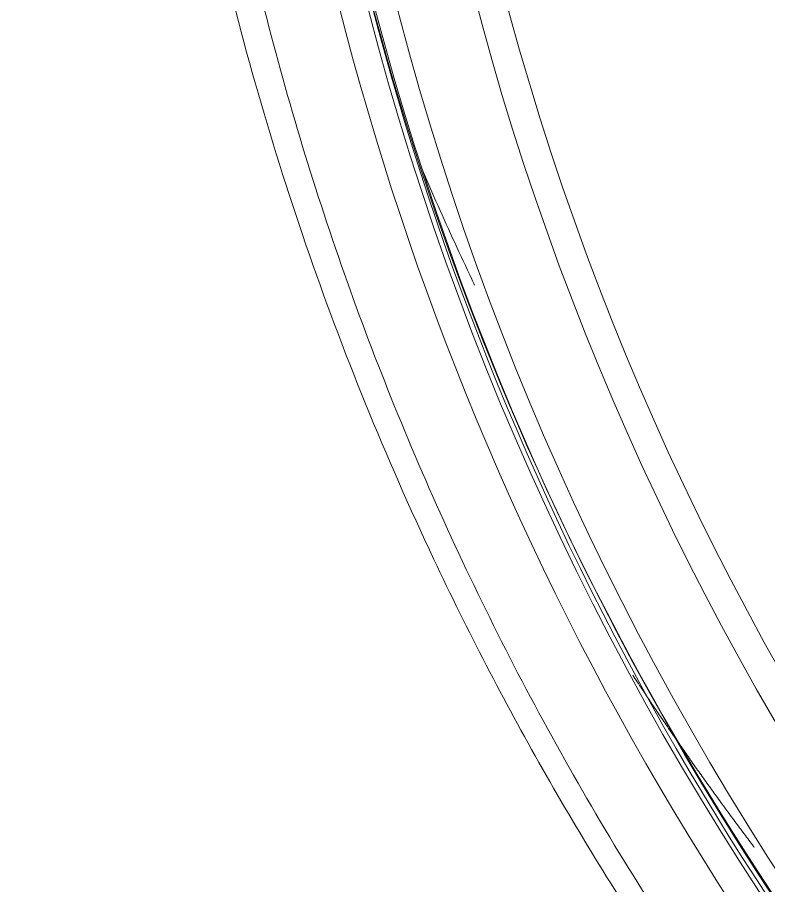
# Model space of a CAD drawing. Extents: x 6534 to 7663, y 0 to 827.
# Drawn here: x 7038.51 to 7052.75, y 502.88 to 519.33 of the extents above; entities that cross this region are included whole.
import ezdxf

# ---------------------------------------------------------------- set-up
doc = ezdxf.new("R2010")
doc.units = 0
doc.header["$LTSCALE"] = 30
doc.header["$MEASUREMENT"] = 0
doc.layers.add('1', color=7, linetype='CONTINUOUS')

msp = doc.modelspace()

# ---------------------------------------------------------------- linework, layer by layer
at = {"layer": '1', "color": 7, "linetype": 'Continuous', "lineweight": 18}
for centre, major_axis, start_param, end_param in [((7103.394, 533.307), (-60.5, 0), 4.72417, 7.004197), ((7103.394, 533.445), (-59.925, 0), 4.712389, 7.853982), ((7103.394, 533.445), (60, 0), 1.582577, 4.712389), ((7103.394, 533.775), (60, 0), 3.141593, 4.11151), ((7103.394, 533.603), (-59.925, 0), 0.108974, 0.846708)]:
    msp.add_ellipse(centre, major_axis=major_axis, ratio=0.961466, start_param=start_param, end_param=end_param, dxfattribs=at)
at = {"layer": '1', "color": 7, "linetype": 'Continuous', "lineweight": 13}
for centre, major_axis, start_param, end_param in [((7103.394, 533.307), (59.425, 0), 1.570796, 4.70194), ((7103.394, 533.307), (57.948, 0), 1.579187, 4.712389), ((7103.394, 533.352), (57.403, 0), 1.579486, 4.712389)]:
    msp.add_ellipse(centre, major_axis=major_axis, ratio=0.961466, start_param=start_param, end_param=end_param, dxfattribs=at)
at = {"layer": '1', "color": 7, "linetype": 'Continuous', "lineweight": 18}
for points in [[(7040.815, 533.921), (7040.815, 531.785), (7040.933, 529.649), (7041.406, 525.401), (7041.76, 523.289), (7042.699, 519.114), (7043.285, 517.051), (7044.68, 512.995), (7045.491, 511.003), (7046.409, 509.058)], [(7046.409, 509.058), (7047.044, 507.713), (7047.731, 506.39), (7049.203, 503.796), (7049.989, 502.525), (7051.657, 500.043), (7052.538, 498.832), (7054.39, 496.474), (7055.362, 495.328), (7056.376, 494.218)]]:
    msp.add_open_spline(points, degree=3, knots=[0, 0, 0, 0, 0.25, 0.25, 0.5, 0.5, 0.75, 0.75, 1, 1, 1, 1], dxfattribs=at)
at = {"layer": '1', "color": 7, "linetype": 'Continuous', "lineweight": 13}
for points, knots in [([(7041.43, 533.602), (7041.43, 531.812), (7041.514, 530.022), (7041.849, 526.457), (7042.1, 524.682), (7042.768, 521.16), (7043.184, 519.414), (7044.179, 515.964), (7044.757, 514.261), (7046.071, 510.912), (7046.806, 509.265), (7048.427, 506.043), (7049.314, 504.467), (7051.23, 501.398), (7052.261, 499.905), (7054.457, 497.015), (7055.623, 495.617), (7056.852, 494.273)], [0, 0, 0, 0, 0.125, 0.125, 0.25, 0.25, 0.375, 0.375, 0.5, 0.5, 0.625, 0.625, 0.75, 0.75, 0.875, 0.875, 1, 1, 1, 1]), ([(7046.177, 516.469), (7046.279, 516.232), (7046.586, 515.527), (7046.925, 514.792), (7047.163, 514.294), (7047.18, 514.257)], [0, 0, 0, 0, 0.318399, 0.950077, 1, 1, 1, 1]), ([(7052.482, 503.604), (7052.477, 503.61), (7052.443, 503.656), (7052.379, 503.74), (7052.291, 503.858), (7052.203, 503.976), (7052.114, 504.095), (7052.026, 504.215), (7051.937, 504.335), (7051.849, 504.456), (7051.761, 504.578), (7051.672, 504.7), (7051.584, 504.823), (7051.496, 504.946), (7051.407, 505.07), (7051.319, 505.194), (7051.231, 505.32), (7051.143, 505.446), (7051.054, 505.572), (7050.966, 505.699), (7050.878, 505.827), (7050.79, 505.956), (7050.702, 506.085), (7050.614, 506.214), (7050.526, 506.345), (7050.438, 506.476), (7050.35, 506.608), (7050.263, 506.738), (7050.206, 506.825), (7050.178, 506.868)], [0, 0, 0, 0, 0.005896, 0.042582, 0.079396, 0.11634, 0.153412, 0.190612, 0.227939, 0.265395, 0.302978, 0.340688, 0.378527, 0.416493, 0.454587, 0.49281, 0.531161, 0.569642, 0.608251, 0.646991, 0.685861, 0.724863, 0.763996, 0.803261, 0.84266, 0.882191, 0.921854, 0.961649, 1, 1, 1, 1])]:
    msp.add_open_spline(points, degree=3, knots=knots, dxfattribs=at)

doc.saveas('drawing.dxf')
